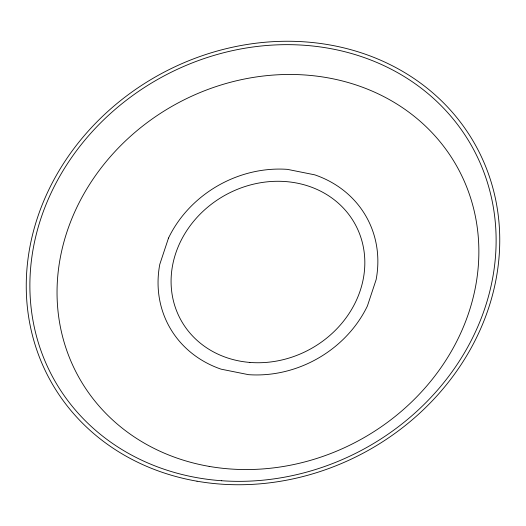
<?xml version="1.0" encoding="UTF-8"?>
<svg xmlns="http://www.w3.org/2000/svg" width="526" height="526" viewBox="0 0 526 526"><rect width="100%" height="100%" fill="white"/><g stroke="black" fill="none" stroke-linecap="round" stroke-linejoin="round"><path stroke-width="0.79" d="M168.511 238.041L159.786 264.348A112.788 99.769 -28.8 0 0 221.163 369.186L248.496 374.663A112.788 99.769 -28.8 0 0 367.404 305.987L376.123 279.681A112.788 99.769 -28.8 0 0 314.745 174.842L287.413 169.359A112.788 99.769 -28.8 0 0 168.511 238.041M209.177 466.398A216.442 191.457 -28.8 0 0 472.762 205.278A216.442 191.457 -28.8 0 0 121.927 144.361A216.442 191.457 -28.8 0 0 209.177 466.398M221.729 480.744A239.238 211.63 -28.8 0 0 482.335 168.215A239.238 211.63 -28.8 0 0 84.936 140.047A239.238 211.63 -28.8 0 0 221.729 480.744M197.02 481.205A242.959 214.917 -28.8 0 0 492.901 188.091A242.959 214.917 -28.8 0 0 99.085 119.711A242.959 214.917 -28.8 0 0 197.02 481.205M249.87 362.427A99.421 87.947 -28.8 0 0 359.422 233.426A99.421 87.947 -28.8 0 0 194.574 220.184A99.421 87.947 -28.8 0 0 249.87 362.427"/></g></svg>
